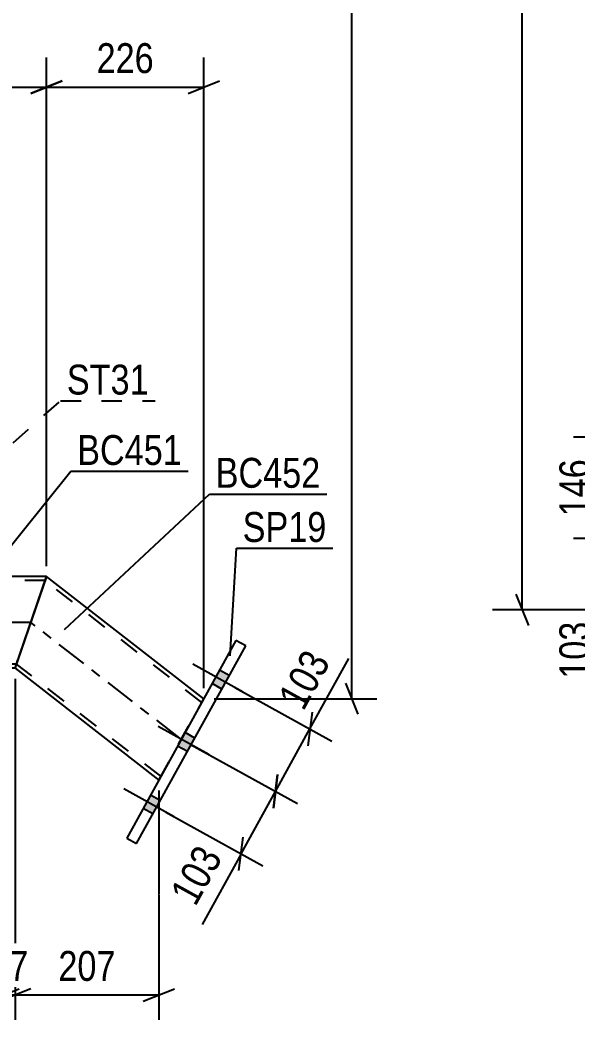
# Model space of a CAD drawing. Header units: millimetres. Extents: x 0 to 594, y 0 to 420.
# Drawn here: x 106.5 to 159.9, y 107.5 to 203.4 of the extents above; entities that cross this region are included whole.
import ezdxf

# ---------------------------------------------------------------- set-up
doc = ezdxf.new("R2010")
doc.units = ezdxf.units.MM
doc.linetypes.add('DXK_LINE_DOT2', pattern=[3.9198, 1.9599, -1.9599])
doc.linetypes.add('DXK_LINE_DOT3', pattern=[5.9187, 2.979, -0.9799, 0.9799, -0.9799])
doc.styles.add('Arial Narrow', font='ARIALN.TTF', dxfattribs={"height": 0.2})

# ---------------------------------------------------------------- blocks, each defined once
blk = doc.blocks.new('Bolt-761544929-6280 - 6149')
at = {"linetype": 'Continuous'}
for points in [[(125.885, 139.241), (126.594, 140.525), (125.66, 141.041), (124.951, 139.757)], [(125.885, 139.241), (126.594, 140.525), (125.66, 141.041), (124.951, 139.757)], [(125.885, 139.241), (126.594, 140.525), (125.66, 141.041), (124.951, 139.757)], [(122.58, 133.26), (123.289, 134.544), (122.355, 135.06), (121.646, 133.776)], [(122.58, 133.26), (123.289, 134.544), (122.355, 135.06), (121.646, 133.776)], [(119.275, 127.279), (119.984, 128.563), (119.05, 129.079), (118.341, 127.795)], [(119.275, 127.279), (119.984, 128.563), (119.05, 129.079), (118.341, 127.795)], [(119.275, 127.279), (119.984, 128.563), (119.05, 129.079), (118.341, 127.795)]]:
    blk.add_hatch(color=1, dxfattribs=at).paths.add_polyline_path(points)
at = {"color": 1, "linetype": 'Continuous'}
for p, q in [((127.931, 138.948), (123.088, 141.624)), ((127.931, 138.948), (123.088, 141.624)), ((127.931, 138.948), (123.088, 141.624)), ((126.594, 140.525), (125.66, 141.041)), ((126.594, 140.525), (125.66, 141.041)), ((126.594, 140.525), (125.66, 141.041)), ((125.885, 139.241), (124.951, 139.757)), ((125.885, 139.241), (124.951, 139.757)), ((125.885, 139.241), (124.951, 139.757)), ((124.626, 132.967), (119.783, 135.643)), ((124.626, 132.967), (119.783, 135.643)), ((123.289, 134.544), (122.355, 135.06)), ((123.289, 134.544), (122.355, 135.06)), ((122.58, 133.26), (121.646, 133.776)), ((122.58, 133.26), (121.646, 133.776)), ((121.322, 126.986), (116.478, 129.662)), ((121.322, 126.986), (116.478, 129.662)), ((121.322, 126.986), (116.478, 129.662)), ((119.984, 128.563), (119.05, 129.079)), ((119.984, 128.563), (119.05, 129.079)), ((119.984, 128.563), (119.05, 129.079)), ((119.275, 127.279), (118.341, 127.795)), ((119.275, 127.279), (118.341, 127.795)), ((119.275, 127.279), (118.341, 127.795))]:
    blk.add_line(p, q, dxfattribs=at)
blk = doc.blocks.new('Part-761544929-6195 - 6149')
at = {"color": 7, "linetype": 'DXK_LINE_DOT2'}
for p, q in [((92.9, 150.029), (86.938, 150.029)), ((86.938, 149.968), (86.938, 150.029)), ((86.938, 150.029), (86.938, 142.558)), ((108.944, 149.629), (86.938, 149.629)), ((86.938, 141.723), (86.938, 142.029)), ((86.938, 141.746), (86.938, 141.876)), ((86.938, 141.723), (86.938, 141.746)), ((86.938, 141.659), (86.938, 141.723)), ((86.938, 141.723), (86.938, 141.659)), ((86.938, 141.629), (86.938, 141.659)), ((86.938, 141.659), (86.938, 141.629)), ((86.938, 141.463), (86.938, 141.659)), ((106.201, 141.629), (86.938, 141.629)), ((104.938, 141.229), (88.266, 141.229))]:
    blk.add_line(p, q, dxfattribs=at)
at = {"color": 2, "linetype": 'Continuous'}
for p, q in [((109.081, 150.029), (92.9, 150.029)), ((106.064, 141.229), (109.081, 150.029)), ((86.938, 142.029), (86.938, 142.558)), ((86.938, 141.463), (86.938, 142.029)), ((86.938, 141.29), (86.938, 141.463)), ((86.938, 141.229), (86.938, 141.29)), ((88.266, 141.229), (86.938, 141.229)), ((106.064, 141.229), (104.938, 141.229))]:
    blk.add_line(p, q, dxfattribs=at)
at = {"color": 7, "linetype": 'DXK_LINE_DOT3'}
blk.add_line((107.572, 145.629), (80.271, 145.629), dxfattribs=at)
blk = doc.blocks.new('Part-761544929-6221 - 6149')
at = {"color": 2, "linetype": 'Continuous'}
for p, q in [((127.24, 143.9), (116.761, 124.936)), ((128.174, 143.384), (127.24, 143.9)), ((117.695, 124.42), (128.174, 143.384)), ((116.761, 124.936), (117.695, 124.42))]:
    blk.add_line(p, q, dxfattribs=at)
blk = doc.blocks.new('Part-761544929-6224 - 6149')
at = {"color": 2, "linetype": 'Continuous'}
for p, q in [((109.081, 150.029), (106.338, 142.029)), ((124.155, 138.316), (109.081, 150.029)), ((106.085, 141.29), (106.338, 142.029)), ((106.085, 141.29), (106.064, 141.229)), ((106.064, 141.229), (119.847, 130.52))]:
    blk.add_line(p, q, dxfattribs=at)
at = {"color": 7, "linetype": 'DXK_LINE_DOT2'}
for p, q in [((123.959, 137.962), (108.944, 149.629)), ((106.338, 142.029), (106.144, 141.463)), ((120.042, 130.874), (106.201, 141.629)), ((119.847, 130.52), (124.155, 138.316))]:
    blk.add_line(p, q, dxfattribs=at)
at = {"color": 7, "linetype": 'DXK_LINE_DOT3'}
blk.add_line((122.001, 134.418), (107.572, 145.629), dxfattribs=at)
blk = doc.blocks.new('StraightDimension-761544929-15469 - 5985')
at = {"color": 7, "linetype": 'Continuous'}
for p, q in [((154.677, 146.832), (154.677, 368.927)), ((154.077, 148.332), (155.277, 145.332)), ((168.709, 146.832), (151.827, 146.832))]:
    blk.add_line(p, q, dxfattribs=at)
blk = doc.blocks.new('StraightDimension-761544929-14192 - 5985')
at = {"color": 7, "linetype": 'Continuous'}
for p, q in [((161.862, 164.891), (163.062, 161.891)), ((189.755, 163.391), (159.612, 163.391)), ((162.462, 153.673), (162.462, 163.391)), ((163.062, 152.173), (161.862, 155.173)), ((187.503, 153.673), (159.612, 153.673))]:
    blk.add_line(p, q, dxfattribs=at)
at = {"color": 0}
blk.add_wipeout([(161.712, 161.874), (157.512, 161.874), (157.512, 155.19), (161.712, 155.19)], dxfattribs=at)
at = {"color": 3, "style": 'Arial Narrow'}
blk.add_text('146', height=2.8633, rotation=90.00021, dxfattribs=at).set_placement((161.112, 155.79))
blk = doc.blocks.new('StraightDimension-761544929-14193 - 5985')
at = {"color": 7, "linetype": 'Continuous'}
for p, q in [((161.862, 155.173), (163.062, 152.173)), ((187.503, 153.673), (159.612, 153.673)), ((162.462, 146.832), (162.462, 153.673)), ((163.062, 145.332), (161.862, 148.332)), ((168.709, 146.832), (159.612, 146.832)), ((162.462, 146.832), (162.462, 139.098)), ((162.462, 146.832), (162.462, 139.098))]:
    blk.add_line(p, q, dxfattribs=at)
at = {"color": 0}
blk.add_wipeout([(161.712, 146.307), (157.512, 146.307), (157.512, 139.623), (161.712, 139.623)], dxfattribs=at)
at = {"color": 3, "style": 'Arial Narrow'}
blk.add_text('103', height=2.8633, rotation=90.00021, dxfattribs=at).set_placement((161.112, 140.223))
blk = doc.blocks.new('StraightDimension-761544929-12103 - 6149')
at = {"color": 7, "linetype": 'Continuous'}
for p, q in [((106.064, 140.229), (106.064, 107.52)), ((119.847, 129.52), (119.847, 107.52)), ((107.564, 110.52), (104.564, 109.32)), ((118.347, 109.32), (121.347, 110.52)), ((106.064, 109.92), (119.847, 109.92))]:
    blk.add_line(p, q, dxfattribs=at)
at = {"color": 0}
blk.add_wipeout([(116.297, 110.67), (116.297, 114.87), (109.613, 114.87), (109.613, 110.67)], dxfattribs=at)
at = {"color": 3, "style": 'Arial Narrow'}
blk.add_text('207', height=2.8633, dxfattribs=at).set_placement((110.213, 111.27))
blk = doc.blocks.new('StraightDimension-761544929-12013 - 6149')
at = {"color": 7, "linetype": 'Continuous'}
for p, q in [((127.114, 139.4), (136.433, 134.25)), ((134.533, 137.014), (134.132, 133.808)), ((131.028, 129.43), (134.333, 135.411)), ((122.876, 133.934), (133.128, 128.269)), ((130.828, 127.827), (131.228, 131.033))]:
    blk.add_line(p, q, dxfattribs=at)
at = {"color": 0}
blk.add_wipeout([(137.163, 142.084), (133.487, 144.115), (130.254, 138.264), (133.93, 136.233)], dxfattribs=at)
at = {"color": 7, "linetype": 'Continuous'}
blk.add_line((134.333, 135.411), (138.073, 142.181), dxfattribs=at)
blk.add_line((134.333, 135.411), (138.073, 142.181), dxfattribs=at)
at = {"color": 3, "style": 'Arial Narrow'}
blk.add_text('103', height=2.8633, rotation=61.0773, dxfattribs=at).set_placement((133.695, 137.049))
blk = doc.blocks.new('StraightDimension-761544929-12014 - 6149')
at = {"color": 7, "linetype": 'Continuous'}
for p, q in [((122.876, 133.934), (133.129, 128.269)), ((131.228, 131.033), (130.828, 127.827)), ((127.723, 123.449), (131.028, 129.43)), ((120.505, 127.438), (129.824, 122.288)), ((127.523, 121.846), (127.923, 125.052))]:
    blk.add_line(p, q, dxfattribs=at)
at = {"color": 0}
blk.add_wipeout([(126.813, 123.352), (123.137, 125.383), (119.904, 119.533), (123.58, 117.501)], dxfattribs=at)
at = {"color": 7, "linetype": 'Continuous'}
blk.add_line((127.723, 123.449), (123.982, 116.679), dxfattribs=at)
blk.add_line((127.723, 123.449), (123.982, 116.679), dxfattribs=at)
at = {"color": 3, "style": 'Arial Narrow'}
blk.add_text('103', height=2.8633, rotation=61.0773, dxfattribs=at).set_placement((123.345, 118.317))
blk = doc.blocks.new('StraightDimension-761544929-12104 - 6149')
at = {"color": 7, "linetype": 'Continuous'}
for p, q in [((106.064, 140.229), (106.064, 107.52)), ((104.938, 139.39), (104.938, 107.52)), ((103.438, 109.32), (106.438, 110.52)), ((107.564, 110.52), (104.564, 109.32)), ((104.938, 109.92), (106.064, 109.92))]:
    blk.add_line(p, q, dxfattribs=at)
at = {"color": 0}
blk.add_wipeout([(107.929, 110.67), (107.929, 114.87), (103.073, 114.87), (103.073, 110.67)], dxfattribs=at)
at = {"color": 3, "style": 'Arial Narrow'}
blk.add_text('17', height=2.8633, dxfattribs=at).set_placement((103.673, 111.27))
blk = doc.blocks.new('StraightDimension-761544929-12468 - 6149')
at = {"color": 7, "linetype": 'Continuous'}
for p, q in [((109.081, 151.029), (109.081, 199.776)), ((124.155, 139.316), (124.155, 199.776)), ((110.581, 197.526), (107.581, 196.326)), ((122.655, 196.326), (125.655, 197.526)), ((109.081, 196.926), (124.155, 196.926))]:
    blk.add_line(p, q, dxfattribs=at)
at = {"color": 0}
blk.add_wipeout([(119.96, 197.676), (119.96, 201.876), (113.276, 201.876), (113.276, 197.676)], dxfattribs=at)
at = {"color": 3, "style": 'Arial Narrow'}
blk.add_text('226', height=2.8633, dxfattribs=at).set_placement((113.876, 198.276))
blk = doc.blocks.new('StraightDimension-761544929-12469 - 6149')
at = {"color": 7, "linetype": 'Continuous'}
for p, q in [((86.937, 142.29), (86.937, 199.776)), ((109.081, 151.029), (109.081, 199.776)), ((88.437, 197.526), (85.437, 196.326)), ((107.581, 196.326), (110.581, 197.526)), ((86.937, 196.926), (109.081, 196.926))]:
    blk.add_line(p, q, dxfattribs=at)
at = {"color": 0}
blk.add_wipeout([(101.351, 197.676), (101.351, 201.876), (94.667, 201.876), (94.667, 197.676)], dxfattribs=at)
at = {"color": 3, "style": 'Arial Narrow'}
blk.add_text('332', height=2.8633, dxfattribs=at).set_placement((95.267, 198.276))
blk = doc.blocks.new('StraightDimension-761544929-13542 - 6149')
at = {"color": 7, "linetype": 'Continuous'}
for p, q in [((138.334, 138.316), (138.334, 366.764)), ((137.734, 139.816), (138.934, 136.816)), ((125.155, 138.316), (140.734, 138.316))]:
    blk.add_line(p, q, dxfattribs=at)
blk = doc.blocks.new('Mark-761544929-12422 - 6149')
at = {"color": 30, "linetype": 'Continuous'}
for p, q in [((102.309, 148.868), (111.415, 160.117)), ((111.415, 160.117), (122.663, 160.117))]:
    blk.add_line(p, q, dxfattribs=at)
at = {"color": 0}
blk.add_wipeout([(122.063, 160.717), (122.063, 163.717), (112.015, 163.717), (112.015, 160.717)], dxfattribs=at)
blk.add_wipeout([(122.063, 160.717), (122.063, 163.717), (112.015, 163.717), (112.015, 160.717)], dxfattribs=at)
at = {"color": 3, "style": 'Arial Narrow'}
blk.add_text('BC451', height=2.8633, dxfattribs=at).set_placement((112.015, 160.717))
blk = doc.blocks.new('Mark-761544929-12425 - 6149')
at = {"color": 30, "linetype": 'Continuous'}
for p, q in [((126.683, 142.415), (127.279, 152.738)), ((127.279, 152.738), (136.518, 152.738))]:
    blk.add_line(p, q, dxfattribs=at)
at = {"color": 0}
blk.add_wipeout([(135.918, 153.338), (135.918, 156.338), (127.879, 156.338), (127.879, 153.338)], dxfattribs=at)
blk.add_wipeout([(135.918, 153.338), (135.918, 156.338), (127.879, 156.338), (127.879, 153.338)], dxfattribs=at)
at = {"color": 3, "style": 'Arial Narrow'}
blk.add_text('SP19', height=2.8633, dxfattribs=at).set_placement((127.879, 153.338))
blk = doc.blocks.new('Mark-761544929-12431 - 6149')
at = {"color": 30, "linetype": 'DXK_LINE_DOT2'}
for p, q in [((88.274, 147.266), (110.422, 166.865)), ((110.422, 166.865), (119.476, 166.865))]:
    blk.add_line(p, q, dxfattribs=at)
at = {"color": 0}
blk.add_wipeout([(118.876, 167.465), (118.876, 170.465), (111.022, 170.465), (111.022, 167.465)], dxfattribs=at)
blk.add_wipeout([(118.876, 167.465), (118.876, 170.465), (111.022, 170.465), (111.022, 167.465)], dxfattribs=at)
at = {"color": 3, "style": 'Arial Narrow'}
blk.add_text('ST31', height=2.8633, dxfattribs=at).set_placement((111.022, 167.465))
blk = doc.blocks.new('Mark-761544929-12428 - 6149')
at = {"color": 30, "linetype": 'Continuous'}
for p, q in [((110.787, 144.937), (124.692, 157.931)), ((124.692, 157.931), (135.94, 157.931))]:
    blk.add_line(p, q, dxfattribs=at)
at = {"color": 0}
blk.add_wipeout([(135.34, 158.531), (135.34, 161.531), (125.292, 161.531), (125.292, 158.531)], dxfattribs=at)
blk.add_wipeout([(135.34, 158.531), (135.34, 161.531), (125.292, 161.531), (125.292, 158.531)], dxfattribs=at)
at = {"color": 3, "style": 'Arial Narrow'}
blk.add_text('BC452', height=2.8633, dxfattribs=at).set_placement((125.292, 158.531))

msp = doc.modelspace()

# ---------------------------------------------------------------- block references
for name in ['StraightDimension-761544929-15469 - 5985', 'Part-761544929-6195 - 6149', 'Part-761544929-6224 - 6149', 'Part-761544929-6221 - 6149', 'Bolt-761544929-6280 - 6149']:
    msp.add_blockref(name, (0, 0))

# ---------------------------------------------------------------- next in the draw order: block references
for name in ['StraightDimension-761544929-14192 - 5985', 'StraightDimension-761544929-12013 - 6149', 'StraightDimension-761544929-12103 - 6149']:
    msp.add_blockref(name, (0, 0))

# ---------------------------------------------------------------- next in the draw order: block references
for name in ['StraightDimension-761544929-14193 - 5985', 'StraightDimension-761544929-12104 - 6149', 'StraightDimension-761544929-12014 - 6149']:
    msp.add_blockref(name, (0, 0))

# ---------------------------------------------------------------- next in the draw order: block references
msp.add_blockref('StraightDimension-761544929-12468 - 6149', (0, 0))

# ---------------------------------------------------------------- next in the draw order: block references
msp.add_blockref('StraightDimension-761544929-12469 - 6149', (0, 0))

# ---------------------------------------------------------------- next in the draw order: block references
msp.add_blockref('StraightDimension-761544929-13542 - 6149', (0, 0))

# ---------------------------------------------------------------- next in the draw order: block references
for name in ['Mark-761544929-12422 - 6149', 'Mark-761544929-12425 - 6149']:
    msp.add_blockref(name, (0, 0))

# ---------------------------------------------------------------- next in the draw order: block references
msp.add_blockref('Mark-761544929-12431 - 6149', (0, 0))

# ---------------------------------------------------------------- next in the draw order: block references
msp.add_blockref('Mark-761544929-12428 - 6149', (0, 0))

doc.saveas('drawing.dxf')
